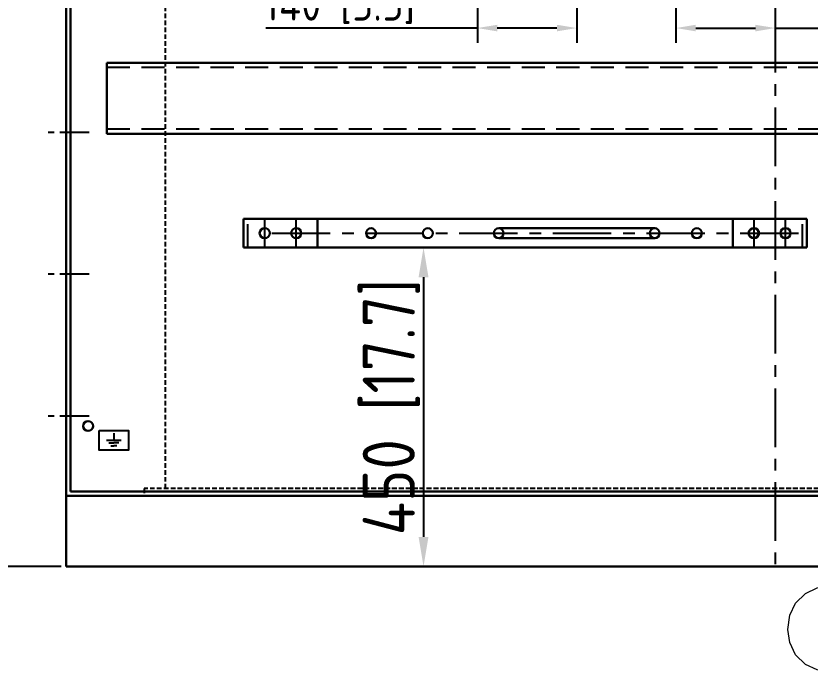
# Model space of a CAD drawing. Header units: millimetres. Extents: x 183355 to 194386, y -190559 to -183233.
# Drawn here: x 184781 to 185901, y -186148 to -185223 of the extents above; entities that cross this region are included whole.
import ezdxf

# ---------------------------------------------------------------- set-up
doc = ezdxf.new("R2010")
doc.units = ezdxf.units.MM
doc.header["$LTSCALE"] = 13
for name, pattern in [('CENTER', [50.8, 31.75, -6.35, 6.35, -6.35]), ('CENTERX2', [101.6, 63.5, -12.7, 12.7, -12.7]), ('DASHED', [0.75, 0.5, -0.25])]:
    doc.linetypes.add(name, pattern=pattern)
for name, color, linetype in [('1', 4, 'Continuous'), ('2细线层', 4, 'Continuous'), ('3中心线层', 1, 'CENTER'), ('4虚线层', 6, 'DASHED'), ('粗实线', 4, 'Continuous'), ('细实线', 2, 'Continuous')]:
    doc.layers.add(name, color=color, linetype=linetype)
for name, color, linetype, lineweight in [('2细实线', 3, 'Continuous', 20), ('标注、文本', 3, 'Continuous', 25), ('铁心', 3, 'Continuous', 0)]:
    doc.layers.add(name, color=color, linetype=linetype, lineweight=lineweight)
doc.styles.get("Standard").update_dxf_attribs({"font": 'gbenor.shx', "bigfont": 'gbcbig.shx'})
doc.dimstyles.new('英寸 1-10', dxfattribs={"dimscale": 14, "dimtxt": 3.5, "dimasz": 2, "dimexe": 1.5, "dimexo": 0.5, "dimgap": 0.5, "dimtad": 1, "dimtoh": 1, "dimdec": 1, "dimdsep": 46, "dimtxsty": 'Standard', "dimcen": 2.5, "dimclrd": 3, "dimclre": 3, "dimclrt": 3, "dimadec": 0, "dimazin": 2, "dimtfac": 1, "dimtdec": 1, "dimtmove": 0, "dimatfit": 2, "dimfxl": 1, "dimarcsym": 0})

# ---------------------------------------------------------------- blocks, each defined once
blk = doc.blocks.new('A$C08576B93')
at = {"layer": '1', "color": 1, "linetype": 'CENTERX2', "lineweight": -3, "ltscale": 0.1}
for p, q in [((30, 0), (30, 40)), ((74.5, 0), (74.5, 40))]:
    blk.add_line(p, q, dxfattribs=at)
at = {"layer": '4虚线层', "ltscale": 5}
blk.add_line((6, 0), (6, 40), dxfattribs=at)
at = {"layer": '粗实线', "lineweight": 30}
for p, q in [((0, 40), (104.5, 40)), ((0, 0), (0, 40)), ((104.5, 40), (104.5, 0)), ((104.5, 0), (0, 0))]:
    blk.add_line(p, q, dxfattribs=at)
for centre in [(30, 20), (74.5, 20)]:
    blk.add_circle(centre, 7.15, dxfattribs=at)
blk = doc.blocks.new('257561')
at = {"layer": '标注、文本'}
for p, q in [((856.87, 2219.06), (856.87, 2214.09)), ((851.69, 2214.09), (862.06, 2214.09)), ((853.4, 2212.22), (856.87, 2212.22)), ((860.35, 2212.22), (856.87, 2212.22)), ((854.71, 2210.17), (856.87, 2210.17)), ((859.04, 2210.17), (856.87, 2210.17))]:
    blk.add_line(p, q, dxfattribs=at)
blk = doc.blocks.new('*D84')
at = {"layer": '2细实线', "color": 3, "linetype": 'ByBlock', "lineweight": -2}
for p, q in [((185105.2, -185039), (184718.8, -185039)), ((184739.8, -185081), (184739.8, -185957)), ((184845.2, -185999), (184718.8, -185999))]:
    blk.add_line(p, q, dxfattribs=at)
at = {"layer": '2细实线', "color": 3, "linetype": 'ByBlock'}
for points in [[(184732.8, -185081), (184746.8, -185081), (184739.8, -185039)], [(184732.8, -185957), (184746.8, -185957), (184739.8, -185999)]]:
    blk.add_solid(points, dxfattribs=at)
at = {"layer": 'Defpoints', "color": 0, "linetype": 'ByBlock'}
for p in [(185112.2, -185039), (184739.8, -185999), (184852.2, -185999)]:
    blk.add_point(p, dxfattribs=at)
at = {"layer": '2细实线', "color": 3, "linetype": 'ByBlock', "insert": (184694.5, -185519), "char_height": 73.5, "attachment_point": 5, "rotation": 90}
blk.add_mtext('960 [37.8]', dxfattribs=at)
blk = doc.blocks.new('*D85')
at = {"layer": '2细实线', "color": 3, "linetype": 'ByBlock', "lineweight": -2}
for p, q in [((185365.7, -185549), (185335.2, -185549)), ((185356.2, -185591), (185356.2, -185957)), ((185365.7, -185999), (185335.2, -185999))]:
    blk.add_line(p, q, dxfattribs=at)
at = {"layer": '2细实线', "color": 3, "linetype": 'ByBlock'}
for points in [[(185349.2, -185591), (185363.2, -185591), (185356.2, -185549)], [(185349.2, -185957), (185363.2, -185957), (185356.2, -185999)]]:
    blk.add_solid(points, dxfattribs=at)
at = {"layer": 'Defpoints', "color": 0, "linetype": 'ByBlock'}
for p in [(185372.7, -185549), (185356.2, -185999), (185372.7, -185999)]:
    blk.add_point(p, dxfattribs=at)
at = {"layer": '2细实线', "color": 3, "linetype": 'ByBlock', "insert": (185310.9, -185774), "char_height": 73.5, "attachment_point": 5, "rotation": 90}
blk.add_mtext('450 [17.7]', dxfattribs=at)
blk = doc.blocks.new('*D94')
at = {"layer": '2细实线', "color": 3, "linetype": 'ByBlock', "lineweight": -2}
for p, q in [((185432.2, -184973.1), (185432.2, -185260.8)), ((185572.2, -185000.5), (185572.2, -185260.8)), ((185432.2, -185239.8), (185133.8, -185239.8)), ((185544.2, -185239.8), (185460.2, -185239.8))]:
    blk.add_line(p, q, dxfattribs=at)
at = {"layer": '2细实线', "color": 3, "linetype": 'ByBlock'}
for points in [[(185460.2, -185235.2), (185460.2, -185244.5), (185432.2, -185239.8)], [(185544.2, -185235.2), (185544.2, -185244.5), (185572.2, -185239.8)]]:
    blk.add_solid(points, dxfattribs=at)
at = {"layer": 'Defpoints', "color": 0, "linetype": 'ByBlock'}
for p in [(185432.2, -184966.1), (185572.2, -184993.5), (185572.2, -185239.8)]:
    blk.add_point(p, dxfattribs=at)
at = {"layer": '2细实线', "color": 3, "linetype": 'ByBlock', "insert": (185237.7, -185207.3), "char_height": 49, "attachment_point": 5}
blk.add_mtext('140 [5.5]', dxfattribs=at)
blk = doc.blocks.new('*D95')
at = {"layer": '2细实线', "color": 3, "linetype": 'ByBlock', "lineweight": -2}
for p, q in [((185712.2, -184973.1), (185712.2, -185260.8)), ((185852.2, -185000.5), (185852.2, -185260.8)), ((185740.2, -185239.8), (185824.2, -185239.8)), ((185852.2, -185239.8), (186150.7, -185239.8))]:
    blk.add_line(p, q, dxfattribs=at)
at = {"layer": '2细实线', "color": 3, "linetype": 'ByBlock'}
for points in [[(185740.2, -185235.2), (185740.2, -185244.5), (185712.2, -185239.8)], [(185824.2, -185235.2), (185824.2, -185244.5), (185852.2, -185239.8)]]:
    blk.add_solid(points, dxfattribs=at)
at = {"layer": 'Defpoints', "color": 0, "linetype": 'ByBlock'}
for p in [(185712.2, -184966.1), (185852.2, -184993.5), (185852.2, -185239.8)]:
    blk.add_point(p, dxfattribs=at)
at = {"layer": '2细实线', "color": 3, "linetype": 'ByBlock', "insert": (186046.7, -185207.3), "char_height": 49, "attachment_point": 5}
blk.add_mtext('140 [5.5]', dxfattribs=at)
blk = doc.blocks.new('*D98')
at = {"layer": '2细实线', "color": 3, "linetype": 'ByBlock', "lineweight": -2}
for p, q in [((184845.2, -183899), (184631.9, -183899)), ((184652.9, -183941), (184652.9, -185957)), ((184775, -185999), (184631.9, -185999))]:
    blk.add_line(p, q, dxfattribs=at)
at = {"layer": '2细实线', "color": 3, "linetype": 'ByBlock'}
for points in [[(184645.9, -183941), (184659.9, -183941), (184652.9, -183899)], [(184645.9, -185957), (184659.9, -185957), (184652.9, -185999)]]:
    blk.add_solid(points, dxfattribs=at)
at = {"layer": 'Defpoints', "color": 0, "linetype": 'ByBlock'}
for p in [(184852.2, -183899), (184652.9, -185999), (184782, -185999)]:
    blk.add_point(p, dxfattribs=at)
at = {"layer": '2细实线', "color": 3, "linetype": 'ByBlock', "insert": (184607.6, -184930.2), "char_height": 73.5, "attachment_point": 5, "rotation": 90}
blk.add_mtext('2100 [82.7]', dxfattribs=at)

msp = doc.modelspace()

# ---------------------------------------------------------------- linework, layer by layer
at = {"layer": '1', "color": 1, "linetype": 'CENTERX2', "lineweight": -3, "ltscale": 0.1}
for p, q in [((185852.215, -183898.971), (185852.215, -185998.969)), ((185142.215, -185528.969), (185896.761, -185528.969))]:
    msp.add_line(p, q, dxfattribs=at)
at = {"layer": '2细线层'}
for p, q in [((186794.715, -185288.969), (184909.715, -185288.969)), ((186794.715, -185388.969), (184909.715, -185388.969))]:
    msp.add_line(p, q, dxfattribs=at)
at = {"layer": '3中心线层', "ltscale": 0.1}
for p, q in [((184884.715, -185386.973), (184819.715, -185386.973)), ((184884.715, -185586.973), (184819.715, -185586.973)), ((184884.715, -185786.973), (184819.715, -185786.973))]:
    msp.add_line(p, q, dxfattribs=at)
at = {"layer": '4虚线层'}
for p, q in [((184992.215, -185888.969), (184992.215, -183993.969)), ((186624.715, -185888.969), (184962.215, -185888.969)), ((184962.215, -185888.969), (184962.215, -185898.969)), ((186624.715, -185898.969), (184962.215, -185898.969)), ((186742.215, -185888.969), (185109.715, -185888.969))]:
    msp.add_line(p, q, dxfattribs=at)
at = {"layer": '4虚线层', "ltscale": 5}
for p, q in [((186794.715, -185295.469), (184909.715, -185295.469)), ((186794.715, -185382.469), (184909.715, -185382.469))]:
    msp.add_line(p, q, dxfattribs=at)
at = {"layer": '标注、文本', "color": 4, "lineweight": 30}
for p, q in [((184852.215, -185898.969), (184852.215, -183898.971)), ((184858.215, -185892.969), (184858.215, -183934.971)), ((186794.715, -185288.969), (184909.715, -185288.969)), ((184909.715, -185288.969), (184909.715, -185388.969)), ((186794.715, -185388.969), (184909.715, -185388.969)), ((186852.215, -185898.969), (184852.215, -185898.969)), ((184852.215, -185998.969), (184852.215, -185898.969)), ((186846.215, -185892.969), (184858.215, -185892.969)), ((186852.215, -185998.969), (184852.215, -185998.969))]:
    msp.add_line(p, q, dxfattribs=at)
at = {"layer": '标注、文本'}
msp.add_lwpolyline([(184898.727, -185807.219), (184940.247, -185807.219), (184940.247, -185834.927), (184898.727, -185834.927)], close=True, dxfattribs=at)
at = {"layer": '粗实线', "lineweight": 30}
for centre in [(185282.215, -185528.969), (185362.215, -185528.969), (185462.215, -185528.969), (185682.215, -185528.969), (185741.624, -185528.969), (185821.624, -185528.969), (184883.192, -185800.769)]:
    msp.add_circle(centre, 7, dxfattribs=at)
at = {"layer": '细实线', "color": 4, "lineweight": 30}
for p, q in [((185102.215, -185508.969), (185102.215, -185548.969)), ((185152.215, -185508.969), (185896.761, -185508.969)), ((185462.215, -185521.969), (185682.215, -185521.969)), ((185462.215, -185535.969), (185682.215, -185535.969)), ((185152.215, -185548.969), (185896.761, -185548.969))]:
    msp.add_line(p, q, dxfattribs=at)
at = {"layer": '铁心'}
msp.add_lwpolyline([(185870.011, -186087.747), (185873.023, -186067.568), (185880.854, -186050.701), (185894.709, -186036.846), (185911.575, -186029.016), (185931.755, -186026.004), (185950.127, -186029.016), (185966.994, -186036.846), (185980.848, -186050.701), (185988.679, -186067.568), (185991.691, -186087.747), (185988.679, -186106.12), (185980.848, -186123.287), (185966.994, -186137.142), (185950.127, -186144.672), (185931.755, -186147.683), (185911.575, -186144.672), (185894.709, -186137.142), (185880.854, -186123.287), (185873.023, -186106.12)], close=True, dxfattribs=at)

# ---------------------------------------------------------------- block references
at = {"layer": '标注、文本'}
msp.add_blockref('A$C08576B93', (185102.215, -185548.969), dxfattribs=at)
at = {"layer": '标注、文本', "xscale": -1}
msp.add_blockref('A$C08576B93', (185896.761, -185548.969), dxfattribs=at)
at = {"layer": '标注、文本', "xscale": 2, "yscale": 2, "zscale": 2}
msp.add_blockref('257561', (183205.761, -190248.93), dxfattribs=at)

# ---------------------------------------------------------------- dimensions: what is measured, and where the dimension line sits
at = {"layer": '2细实线', "linetype": 'ByBlock'}
dim = msp.add_linear_dim(base=(184652.911, -185998.969), p1=(184852.215, -183898.971), p2=(184782.008, -185998.969), angle=90, dimstyle='英寸 1-10', override={"dimtxt": 5.25, "dimasz": 3}, dxfattribs=at)
dim.commit()
dim.dimension.update_dxf_attribs({"geometry": '*D98', "text_midpoint": (184652.911, -184930.212), "dimtype": 160})
for base, p1, p2, picture, middle in [((185572.215, -185239.834), (185432.215, -184966.067), (185572.215, -184993.469), '*D94', (185237.746, -185239.834)), ((185852.215, -185239.834), (185712.215, -184966.067), (185852.215, -184993.469), '*D95', (186046.684, -185239.834))]:
    dim = msp.add_linear_dim(base=base, p1=p1, p2=p2, dimstyle='英寸 1-10', dxfattribs=at)
    dim.commit()
    dim.dimension.update_dxf_attribs({"geometry": picture, "text_midpoint": middle, "dimtype": 160})
for base, p1, p2, picture, middle in [((184739.8, -185998.969), (185112.215, -185038.969), (184852.215, -185998.969), '*D84', (184694.534, -185518.969)), ((185356.174, -185998.969), (185372.739, -185548.969), (185372.739, -185998.969), '*D85', (185310.893, -185773.969))]:
    dim = msp.add_linear_dim(base=base, p1=p1, p2=p2, angle=90, dimstyle='英寸 1-10', override={"dimtxt": 5.25, "dimasz": 3}, dxfattribs=at)
    dim.commit()
    dim.dimension.update_dxf_attribs({"geometry": picture, "text_midpoint": middle})

doc.saveas('drawing.dxf')
